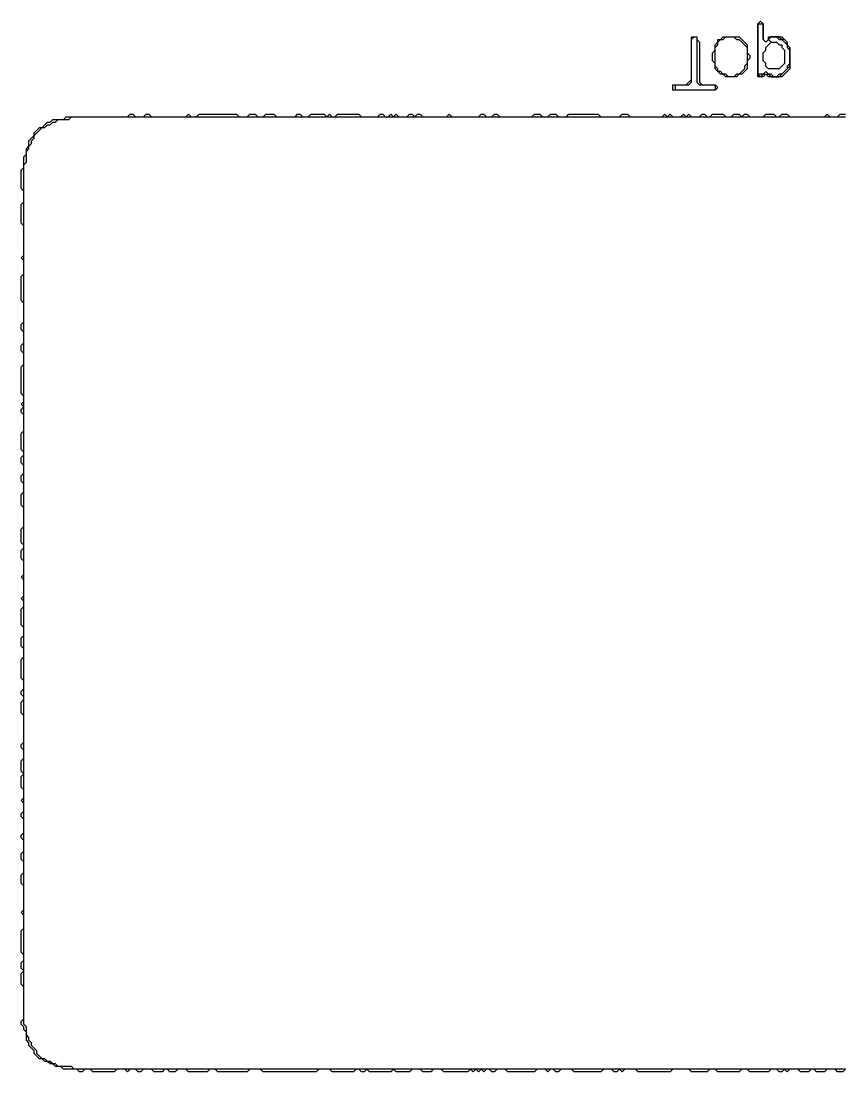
# Model space of a CAD drawing. Header units: metres. Extents: x 160 to 1373, y 49 to 936.
# Drawn here: x 160 to 469, y 93 to 488 of the extents above; entities that cross this region are included whole.
import ezdxf

# ---------------------------------------------------------------- set-up
doc = ezdxf.new("R2010")
doc.units = ezdxf.units.M

msp = doc.modelspace()

# ---------------------------------------------------------------- linework, layer by layer
for points in [[(443, 467, 0), (442, 468, 0), (441, 468, 0), (440, 469, 0), (439, 468, 0), (438, 468, 0), (437, 468, 0), (437, 469, 0), (437, 470, 0), (437, 471, 0), (437, 472, 0), (437, 473, 0), (437, 474, 0), (437, 475, 0), (437, 476, 0), (437, 477, 0), (437, 478, 0), (437, 479, 0), (437, 480, 0), (437, 481, 0), (437, 482, 0), (437, 483, 0), (437, 484, 0), (437, 485, 0), (437, 486, 0), (437, 487, 0), (438, 487, 0), (439, 487, 0), (439, 486, 0), (439, 485, 0), (439, 484, 0), (439, 483, 0), (439, 482, 0), (439, 481, 0), (440, 480, 0), (441, 481, 0), (442, 482, 0), (443, 482, 0), (444, 482, 0), (445, 481, 0), (446, 481, 0), (447, 480, 0), (448, 479, 0), (448, 478, 0), (449, 477, 0), (449, 476, 0), (449, 475, 0), (449, 474, 0), (449, 473, 0), (449, 472, 0), (448, 471, 0), (448, 470, 0), (447, 469, 0), (446, 468, 0), (445, 468, 0), (444, 467, 0)], [(406, 462, 0), (406, 463, 0), (406, 464, 0), (407, 464, 0), (408, 464, 0), (409, 464, 0), (410, 464, 0), (411, 464, 0), (412, 465, 0), (412, 466, 0), (412, 467, 0), (412, 468, 0), (412, 469, 0), (412, 470, 0), (412, 471, 0), (412, 472, 0), (412, 473, 0), (412, 474, 0), (412, 475, 0), (412, 476, 0), (412, 477, 0), (412, 478, 0), (412, 479, 0), (412, 480, 0), (412, 481, 0), (413, 482, 0), (414, 482, 0), (414, 481, 0), (414, 480, 0), (414, 479, 0), (414, 478, 0), (414, 477, 0), (414, 476, 0), (414, 475, 0), (414, 474, 0), (414, 473, 0), (414, 472, 0), (414, 471, 0), (414, 470, 0), (414, 469, 0), (414, 468, 0), (414, 467, 0), (414, 466, 0), (414, 465, 0), (415, 464, 0), (416, 464, 0), (417, 464, 0), (418, 464, 0), (419, 464, 0), (420, 464, 0), (421, 464, 0), (421, 463, 0), (421, 462, 0), (420, 462, 0), (419, 462, 0), (418, 462, 0), (417, 462, 0), (416, 462, 0), (415, 462, 0), (414, 462, 0), (413, 462, 0), (412, 462, 0), (411, 462, 0), (410, 462, 0), (409, 462, 0), (408, 462, 0), (407, 462, 0)], [(426, 467, 0), (425, 468, 0), (424, 468, 0), (423, 469, 0), (422, 469, 0), (422, 470, 0), (421, 471, 0), (421, 472, 0), (421, 473, 0), (421, 474, 0), (421, 475, 0), (421, 476, 0), (421, 477, 0), (421, 478, 0), (422, 479, 0), (422, 480, 0), (423, 481, 0), (424, 481, 0), (425, 482, 0), (426, 482, 0), (427, 482, 0), (428, 482, 0), (429, 481, 0), (430, 481, 0), (431, 480, 0), (432, 479, 0), (433, 478, 0), (433, 477, 0), (433, 476, 0), (433, 475, 0), (433, 474, 0), (433, 473, 0), (433, 472, 0), (432, 471, 0), (432, 470, 0), (431, 469, 0), (430, 468, 0), (429, 468, 0), (428, 467, 0), (427, 467, 0)]]:
    msp.add_polyline3d(points, close=True)
msp.add_polyline3d([(470, 94, 0), (469, 94, 0), (468, 94, 0), (467, 94, 0), (466, 94, 0), (465, 94, 0), (464, 94, 0), (463, 94, 0), (462, 94, 0), (461, 94, 0), (460, 94, 0), (459, 94, 0), (458, 94, 0), (457, 94, 0), (456, 94, 0), (455, 94, 0), (454, 94, 0), (453, 94, 0), (452, 94, 0), (451, 94, 0), (450, 94, 0), (449, 94, 0), (448, 94, 0), (447, 94, 0), (446, 94, 0), (445, 94, 0), (444, 94, 0), (443, 94, 0), (442, 94, 0), (441, 94, 0), (440, 94, 0), (439, 94, 0), (438, 94, 0), (437, 94, 0), (436, 94, 0), (435, 94, 0), (434, 94, 0), (433, 94, 0), (432, 94, 0), (431, 94, 0), (430, 94, 0), (429, 94, 0), (428, 94, 0), (427, 94, 0), (426, 94, 0), (425, 94, 0), (424, 94, 0), (423, 94, 0), (422, 94, 0), (421, 94, 0), (420, 94, 0), (419, 94, 0), (418, 94, 0), (417, 94, 0), (416, 94, 0), (415, 94, 0), (414, 94, 0), (413, 94, 0), (412, 94, 0), (411, 94, 0), (410, 94, 0), (409, 94, 0), (408, 94, 0), (407, 94, 0), (406, 94, 0), (405, 94, 0), (404, 94, 0), (403, 94, 0), (402, 94, 0), (401, 94, 0), (400, 94, 0), (399, 94, 0), (398, 94, 0), (397, 94, 0), (396, 94, 0), (395, 94, 0), (394, 94, 0), (393, 94, 0), (392, 94, 0), (391, 94, 0), (390, 94, 0), (389, 94, 0), (388, 94, 0), (387, 94, 0), (386, 94, 0), (385, 94, 0), (384, 94, 0), (383, 94, 0), (382, 94, 0), (381, 94, 0), (380, 94, 0), (379, 94, 0), (378, 94, 0), (377, 94, 0), (376, 94, 0), (375, 94, 0), (374, 94, 0), (373, 94, 0), (372, 94, 0), (371, 94, 0), (370, 94, 0), (369, 94, 0), (368, 94, 0), (367, 94, 0), (366, 94, 0), (365, 94, 0), (364, 94, 0), (363, 94, 0), (362, 94, 0), (361, 94, 0), (360, 94, 0), (359, 94, 0), (358, 94, 0), (357, 94, 0), (356, 94, 0), (355, 94, 0), (354, 94, 0), (353, 94, 0), (352, 94, 0), (351, 94, 0), (350, 94, 0), (349, 94, 0), (348, 94, 0), (347, 94, 0), (346, 94, 0), (345, 94, 0), (344, 94, 0), (343, 94, 0), (342, 94, 0), (341, 94, 0), (340, 94, 0), (339, 94, 0), (338, 94, 0), (337, 94, 0), (336, 94, 0), (335, 94, 0), (334, 94, 0), (333, 94, 0), (332, 94, 0), (331, 94, 0), (330, 94, 0), (329, 94, 0), (328, 94, 0), (327, 94, 0), (326, 94, 0), (325, 94, 0), (324, 94, 0), (323, 94, 0), (322, 94, 0), (321, 94, 0), (320, 94, 0), (319, 94, 0), (318, 94, 0), (317, 94, 0), (316, 94, 0), (315, 94, 0), (314, 94, 0), (313, 94, 0), (312, 94, 0), (311, 94, 0), (310, 94, 0), (309, 94, 0), (308, 94, 0), (307, 94, 0), (306, 94, 0), (305, 94, 0), (304, 94, 0), (303, 94, 0), (302, 94, 0), (301, 94, 0), (300, 94, 0), (299, 94, 0), (298, 94, 0), (297, 94, 0), (296, 94, 0), (295, 94, 0), (294, 94, 0), (293, 94, 0), (292, 94, 0), (291, 94, 0), (290, 94, 0), (289, 94, 0), (288, 94, 0), (287, 94, 0), (286, 94, 0), (285, 94, 0), (284, 94, 0), (283, 94, 0), (282, 94, 0), (281, 94, 0), (280, 94, 0), (279, 94, 0), (278, 94, 0), (277, 94, 0), (276, 94, 0), (275, 94, 0), (274, 94, 0), (273, 94, 0), (272, 94, 0), (271, 94, 0), (270, 94, 0), (269, 94, 0), (268, 94, 0), (267, 94, 0), (266, 94, 0), (265, 94, 0), (264, 94, 0), (263, 94, 0), (262, 94, 0), (261, 94, 0), (260, 94, 0), (259, 94, 0), (258, 94, 0), (257, 94, 0), (256, 94, 0), (255, 94, 0), (254, 94, 0), (253, 94, 0), (252, 94, 0), (251, 94, 0), (250, 94, 0), (249, 94, 0), (248, 94, 0), (247, 94, 0), (246, 94, 0), (245, 94, 0), (244, 94, 0), (243, 94, 0), (242, 94, 0), (241, 94, 0), (240, 94, 0), (239, 94, 0), (238, 94, 0), (237, 94, 0), (236, 94, 0), (235, 94, 0), (234, 94, 0), (233, 94, 0), (232, 94, 0), (231, 94, 0), (230, 94, 0), (229, 94, 0), (228, 94, 0), (227, 94, 0), (226, 94, 0), (225, 94, 0), (224, 94, 0), (223, 94, 0), (222, 94, 0), (221, 94, 0), (220, 94, 0), (219, 94, 0), (218, 94, 0), (217, 94, 0), (216, 94, 0), (215, 94, 0), (214, 94, 0), (213, 94, 0), (212, 94, 0), (211, 94, 0), (210, 94, 0), (209, 94, 0), (208, 94, 0), (207, 94, 0), (206, 94, 0), (205, 94, 0), (204, 94, 0), (203, 94, 0), (202, 94, 0), (201, 94, 0), (200, 94, 0), (199, 94, 0), (198, 94, 0), (197, 94, 0), (196, 94, 0), (195, 94, 0), (194, 94, 0), (193, 94, 0), (192, 94, 0), (191, 94, 0), (190, 94, 0), (189, 94, 0), (188, 94, 0), (187, 94, 0), (186, 94, 0), (185, 94, 0), (184, 94, 0), (183, 94, 0), (182, 94, 0), (181, 94, 0), (180, 94, 0), (179, 95, 0), (178, 95, 0), (177, 95, 0), (176, 95, 0), (175, 95, 0), (174, 95, 0), (173, 96, 0), (172, 96, 0), (171, 97, 0), (170, 97, 0), (169, 98, 0), (168, 98, 0), (167, 99, 0), (166, 100, 0), (166, 101, 0), (165, 102, 0), (164, 103, 0), (164, 104, 0), (163, 105, 0), (163, 106, 0), (162, 107, 0), (162, 108, 0), (162, 109, 0), (162, 110, 0), (161, 111, 0), (161, 112, 0), (161, 113, 0), (161, 114, 0), (161, 115, 0), (161, 116, 0), (161, 117, 0), (161, 118, 0), (161, 119, 0), (161, 120, 0), (161, 121, 0), (161, 122, 0), (161, 123, 0), (161, 124, 0), (161, 125, 0), (161, 126, 0), (161, 127, 0), (161, 128, 0), (161, 129, 0), (161, 130, 0), (161, 131, 0), (161, 132, 0), (161, 133, 0), (161, 134, 0), (161, 135, 0), (161, 136, 0), (161, 137, 0), (161, 138, 0), (161, 139, 0), (161, 140, 0), (161, 141, 0), (161, 142, 0), (161, 143, 0), (161, 144, 0), (161, 145, 0), (161, 146, 0), (161, 147, 0), (161, 148, 0), (161, 149, 0), (161, 150, 0), (161, 151, 0), (161, 152, 0), (161, 153, 0), (161, 154, 0), (161, 155, 0), (161, 156, 0), (161, 157, 0), (161, 158, 0), (161, 159, 0), (161, 160, 0), (161, 161, 0), (161, 162, 0), (161, 163, 0), (161, 164, 0), (161, 165, 0), (161, 166, 0), (161, 167, 0), (161, 168, 0), (161, 169, 0), (161, 170, 0), (161, 171, 0), (161, 172, 0), (161, 173, 0), (161, 174, 0), (161, 175, 0), (161, 176, 0), (161, 177, 0), (161, 178, 0), (161, 179, 0), (161, 180, 0), (161, 181, 0), (161, 182, 0), (161, 183, 0), (161, 184, 0), (161, 185, 0), (161, 186, 0), (161, 187, 0), (161, 188, 0), (161, 189, 0), (161, 190, 0), (161, 191, 0), (161, 192, 0), (161, 193, 0), (161, 194, 0), (161, 195, 0), (161, 196, 0), (161, 197, 0), (161, 198, 0), (161, 199, 0), (161, 200, 0), (161, 201, 0), (161, 202, 0), (161, 203, 0), (161, 204, 0), (161, 205, 0), (161, 206, 0), (161, 207, 0), (161, 208, 0), (161, 209, 0), (161, 210, 0), (161, 211, 0), (161, 212, 0), (161, 213, 0), (161, 214, 0), (161, 215, 0), (161, 216, 0), (161, 217, 0), (161, 218, 0), (161, 219, 0), (161, 220, 0), (161, 221, 0), (161, 222, 0), (161, 223, 0), (161, 224, 0), (161, 225, 0), (161, 226, 0), (161, 227, 0), (161, 228, 0), (161, 229, 0), (161, 230, 0), (161, 231, 0), (161, 232, 0), (161, 233, 0), (161, 234, 0), (161, 235, 0), (161, 236, 0), (161, 237, 0), (161, 238, 0), (161, 239, 0), (161, 240, 0), (161, 241, 0), (161, 242, 0), (161, 243, 0), (161, 244, 0), (161, 245, 0), (161, 246, 0), (161, 247, 0), (161, 248, 0), (161, 249, 0), (161, 250, 0), (161, 251, 0), (161, 252, 0), (161, 253, 0), (161, 254, 0), (161, 255, 0), (161, 256, 0), (161, 257, 0), (161, 258, 0), (161, 259, 0), (161, 260, 0), (161, 261, 0), (161, 262, 0), (161, 263, 0), (161, 264, 0), (161, 265, 0), (161, 266, 0), (161, 267, 0), (161, 268, 0), (161, 269, 0), (161, 270, 0), (161, 271, 0), (161, 272, 0), (161, 273, 0), (161, 274, 0), (161, 275, 0), (161, 276, 0), (161, 277, 0), (161, 278, 0), (161, 279, 0), (161, 280, 0), (161, 281, 0), (161, 282, 0), (161, 283, 0), (161, 284, 0), (161, 285, 0), (161, 286, 0), (161, 287, 0), (161, 288, 0), (161, 289, 0), (161, 290, 0), (161, 291, 0), (161, 292, 0), (161, 293, 0), (161, 294, 0), (161, 295, 0), (161, 296, 0), (161, 297, 0), (161, 298, 0), (161, 299, 0), (161, 300, 0), (161, 301, 0), (161, 302, 0), (161, 303, 0), (161, 304, 0), (161, 305, 0), (161, 306, 0), (161, 307, 0), (161, 308, 0), (161, 309, 0), (161, 310, 0), (161, 311, 0), (161, 312, 0), (161, 313, 0), (161, 314, 0), (161, 315, 0), (161, 316, 0), (161, 317, 0), (161, 318, 0), (161, 319, 0), (161, 320, 0), (161, 321, 0), (161, 322, 0), (161, 323, 0), (161, 324, 0), (161, 325, 0), (161, 326, 0), (161, 327, 0), (161, 328, 0), (161, 329, 0), (161, 330, 0), (161, 331, 0), (161, 332, 0), (161, 333, 0), (161, 334, 0), (161, 335, 0), (161, 336, 0), (161, 337, 0), (161, 338, 0), (161, 339, 0), (161, 340, 0), (161, 341, 0), (161, 342, 0), (161, 343, 0), (161, 344, 0), (161, 345, 0), (161, 346, 0), (161, 347, 0), (161, 348, 0), (161, 349, 0), (161, 350, 0), (161, 351, 0), (161, 352, 0), (161, 353, 0), (161, 354, 0), (161, 355, 0), (161, 356, 0), (161, 357, 0), (161, 358, 0), (161, 359, 0), (161, 360, 0), (161, 361, 0), (161, 362, 0), (161, 363, 0), (161, 364, 0), (161, 365, 0), (161, 366, 0), (161, 367, 0), (161, 368, 0), (161, 369, 0), (161, 370, 0), (161, 371, 0), (161, 372, 0), (161, 373, 0), (161, 374, 0), (161, 375, 0), (161, 376, 0), (161, 377, 0), (161, 378, 0), (161, 379, 0), (161, 380, 0), (161, 381, 0), (161, 382, 0), (161, 383, 0), (161, 384, 0), (161, 385, 0), (161, 386, 0), (161, 387, 0), (161, 388, 0), (161, 389, 0), (161, 390, 0), (161, 391, 0), (161, 392, 0), (161, 393, 0), (161, 394, 0), (161, 395, 0), (161, 396, 0), (161, 397, 0), (161, 398, 0), (161, 399, 0), (161, 400, 0), (161, 401, 0), (161, 402, 0), (161, 403, 0), (161, 404, 0), (161, 405, 0), (161, 406, 0), (161, 407, 0), (161, 408, 0), (161, 409, 0), (161, 410, 0), (161, 411, 0), (161, 412, 0), (161, 413, 0), (161, 414, 0), (161, 415, 0), (161, 416, 0), (161, 417, 0), (161, 418, 0), (161, 419, 0), (161, 420, 0), (161, 421, 0), (161, 422, 0), (161, 423, 0), (161, 424, 0), (161, 425, 0), (161, 426, 0), (161, 427, 0), (161, 428, 0), (161, 429, 0), (161, 430, 0), (161, 431, 0), (161, 432, 0), (161, 433, 0), (161, 434, 0), (162, 435, 0), (162, 436, 0), (162, 437, 0), (162, 438, 0), (162, 439, 0), (163, 440, 0), (163, 441, 0), (164, 442, 0), (164, 443, 0), (165, 444, 0), (165, 445, 0), (166, 446, 0), (167, 447, 0), (168, 448, 0), (169, 448, 0), (170, 449, 0), (171, 449, 0), (172, 450, 0), (173, 450, 0), (174, 451, 0), (175, 451, 0), (176, 451, 0), (177, 451, 0), (178, 451, 0), (179, 452, 0), (180, 452, 0), (181, 452, 0), (182, 452, 0), (183, 452, 0), (184, 452, 0), (185, 452, 0), (186, 452, 0), (187, 452, 0), (188, 452, 0), (189, 452, 0), (190, 452, 0), (191, 452, 0), (192, 452, 0), (193, 452, 0), (194, 452, 0), (195, 452, 0), (196, 452, 0), (197, 452, 0), (198, 452, 0), (199, 452, 0), (200, 452, 0), (201, 452, 0), (202, 452, 0), (203, 452, 0), (204, 452, 0), (205, 452, 0), (206, 452, 0), (207, 452, 0), (208, 452, 0), (209, 452, 0), (210, 452, 0), (211, 452, 0), (212, 452, 0), (213, 452, 0), (214, 452, 0), (215, 452, 0), (216, 452, 0), (217, 452, 0), (218, 452, 0), (219, 452, 0), (220, 452, 0), (221, 452, 0), (222, 452, 0), (223, 452, 0), (224, 452, 0), (225, 452, 0), (226, 452, 0), (227, 452, 0), (228, 452, 0), (229, 452, 0), (230, 452, 0), (231, 452, 0), (232, 452, 0), (233, 452, 0), (234, 452, 0), (235, 452, 0), (236, 452, 0), (237, 452, 0), (238, 452, 0), (239, 452, 0), (240, 452, 0), (241, 452, 0), (242, 452, 0), (243, 452, 0), (244, 452, 0), (245, 452, 0), (246, 452, 0), (247, 452, 0), (248, 452, 0), (249, 452, 0), (250, 452, 0), (251, 452, 0), (252, 452, 0), (253, 452, 0), (254, 452, 0), (255, 452, 0), (256, 452, 0), (257, 452, 0), (258, 452, 0), (259, 452, 0), (260, 452, 0), (261, 452, 0), (262, 452, 0), (263, 452, 0), (264, 452, 0), (265, 452, 0), (266, 452, 0), (267, 452, 0), (268, 452, 0), (269, 452, 0), (270, 452, 0), (271, 452, 0), (272, 452, 0), (273, 452, 0), (274, 452, 0), (275, 452, 0), (276, 452, 0), (277, 452, 0), (278, 452, 0), (279, 452, 0), (280, 452, 0), (281, 452, 0), (282, 452, 0), (283, 452, 0), (284, 452, 0), (285, 452, 0), (286, 452, 0), (287, 452, 0), (288, 452, 0), (289, 452, 0), (290, 452, 0), (291, 452, 0), (292, 452, 0), (293, 452, 0), (294, 452, 0), (295, 452, 0), (296, 452, 0), (297, 452, 0), (298, 452, 0), (299, 452, 0), (300, 452, 0), (301, 452, 0), (302, 452, 0), (303, 452, 0), (304, 452, 0), (305, 452, 0), (306, 452, 0), (307, 452, 0), (308, 452, 0), (309, 452, 0), (310, 452, 0), (311, 452, 0), (312, 452, 0), (313, 452, 0), (314, 452, 0), (315, 452, 0), (316, 452, 0), (317, 452, 0), (318, 452, 0), (319, 452, 0), (320, 452, 0), (321, 452, 0), (322, 452, 0), (323, 452, 0), (324, 452, 0), (325, 452, 0), (326, 452, 0), (327, 452, 0), (328, 452, 0), (329, 452, 0), (330, 452, 0), (331, 452, 0), (332, 452, 0), (333, 452, 0), (334, 452, 0), (335, 452, 0), (336, 452, 0), (337, 452, 0), (338, 452, 0), (339, 452, 0), (340, 452, 0), (341, 452, 0), (342, 452, 0), (343, 452, 0), (344, 452, 0), (345, 452, 0), (346, 452, 0), (347, 452, 0), (348, 452, 0), (349, 452, 0), (350, 452, 0), (351, 452, 0), (352, 452, 0), (353, 452, 0), (354, 452, 0), (355, 452, 0), (356, 452, 0), (357, 452, 0), (358, 452, 0), (359, 452, 0), (360, 452, 0), (361, 452, 0), (362, 452, 0), (363, 452, 0), (364, 452, 0), (365, 452, 0), (366, 452, 0), (367, 452, 0), (368, 452, 0), (369, 452, 0), (370, 452, 0), (371, 452, 0), (372, 452, 0), (373, 452, 0), (374, 452, 0), (375, 452, 0), (376, 452, 0), (377, 452, 0), (378, 452, 0), (379, 452, 0), (380, 452, 0), (381, 452, 0), (382, 452, 0), (383, 452, 0), (384, 452, 0), (385, 452, 0), (386, 452, 0), (387, 452, 0), (388, 452, 0), (389, 452, 0), (390, 452, 0), (391, 452, 0), (392, 452, 0), (393, 452, 0), (394, 452, 0), (395, 452, 0), (396, 452, 0), (397, 452, 0), (398, 452, 0), (399, 452, 0), (400, 452, 0), (401, 452, 0), (402, 452, 0), (403, 452, 0), (404, 452, 0), (405, 452, 0), (406, 452, 0), (407, 452, 0), (408, 452, 0), (409, 452, 0), (410, 452, 0), (411, 452, 0), (412, 452, 0), (413, 452, 0), (414, 452, 0), (415, 452, 0), (416, 452, 0), (417, 452, 0), (418, 452, 0), (419, 452, 0), (420, 452, 0), (421, 452, 0), (422, 452, 0), (423, 452, 0), (424, 452, 0), (425, 452, 0), (426, 452, 0), (427, 452, 0), (428, 452, 0), (429, 452, 0), (430, 452, 0), (431, 452, 0), (432, 452, 0), (433, 452, 0), (434, 452, 0), (435, 452, 0), (436, 452, 0), (437, 452, 0), (438, 452, 0), (439, 452, 0), (440, 452, 0), (441, 452, 0), (442, 452, 0), (443, 452, 0), (444, 452, 0), (445, 452, 0), (446, 452, 0), (447, 452, 0), (448, 452, 0), (449, 452, 0), (450, 452, 0), (451, 452, 0), (452, 452, 0), (453, 452, 0), (454, 452, 0), (455, 452, 0), (456, 452, 0), (457, 452, 0), (458, 452, 0), (459, 452, 0), (460, 452, 0), (461, 452, 0), (462, 452, 0), (463, 452, 0), (464, 452, 0), (465, 452, 0), (466, 452, 0), (467, 452, 0), (468, 452, 0), (469, 452, 0), (470, 452, 0)])
at = {"layer": '1'}
for points in [[(437, 467, 0), (437, 468, 0), (437, 469, 0), (437, 470, 0), (437, 471, 0), (437, 472, 0), (437, 473, 0), (437, 474, 0), (437, 475, 0), (437, 476, 0), (437, 477, 0), (437, 478, 0), (437, 479, 0), (437, 480, 0), (437, 481, 0), (437, 482, 0), (437, 483, 0), (437, 484, 0), (437, 485, 0), (437, 486, 0), (437, 487, 0), (438, 488, 0), (439, 487, 0), (439, 486, 0), (439, 485, 0), (439, 484, 0), (439, 483, 0), (439, 482, 0), (439, 481, 0), (439, 482, 0), (439, 483, 0), (439, 484, 0), (439, 485, 0), (439, 486, 0), (439, 487, 0), (438, 488, 0), (437, 487, 0), (437, 486, 0), (437, 485, 0), (437, 484, 0), (437, 483, 0), (437, 482, 0), (437, 481, 0), (437, 480, 0), (437, 479, 0), (437, 478, 0), (437, 477, 0), (437, 476, 0), (437, 475, 0), (437, 474, 0), (437, 473, 0), (437, 472, 0), (437, 471, 0), (437, 470, 0), (437, 469, 0), (437, 468, 0), (438, 467, 0), (439, 468, 0), (440, 468, 0), (441, 468, 0), (442, 467, 0), (443, 467, 0), (444, 467, 0), (445, 467, 0), (446, 468, 0), (447, 469, 0), (448, 470, 0), (449, 471, 0), (449, 472, 0), (449, 473, 0), (449, 474, 0), (449, 475, 0), (449, 476, 0), (449, 477, 0), (449, 478, 0), (448, 479, 0), (448, 480, 0), (447, 481, 0), (446, 481, 0), (445, 482, 0), (444, 482, 0), (443, 482, 0), (442, 482, 0), (441, 481, 0), (442, 480, 0), (443, 480, 0), (444, 480, 0), (445, 479, 0), (446, 479, 0), (446, 478, 0), (447, 477, 0), (447, 476, 0), (447, 475, 0), (447, 474, 0), (447, 473, 0), (447, 472, 0), (446, 471, 0), (445, 470, 0), (444, 470, 0), (443, 470, 0), (442, 470, 0), (441, 470, 0), (440, 471, 0), (440, 472, 0), (439, 473, 0), (439, 474, 0), (439, 475, 0), (439, 476, 0), (440, 477, 0), (440, 478, 0), (441, 479, 0), (442, 480, 0), (441, 481, 0), (441, 482, 0), (442, 482, 0), (443, 482, 0), (444, 482, 0), (445, 482, 0), (446, 482, 0), (447, 481, 0), (448, 480, 0), (448, 479, 0), (449, 478, 0), (449, 477, 0), (449, 476, 0), (449, 475, 0), (449, 474, 0), (449, 473, 0), (449, 472, 0), (449, 471, 0), (449, 470, 0), (448, 469, 0), (447, 468, 0), (446, 467, 0), (445, 467, 0), (444, 467, 0), (443, 467, 0), (442, 467, 0), (441, 467, 0), (440, 468, 0), (439, 467, 0), (438, 467, 0)], [(405, 462, 0), (405, 463, 0), (405, 464, 0), (406, 464, 0), (407, 464, 0), (408, 464, 0), (409, 464, 0), (410, 464, 0), (411, 465, 0), (412, 466, 0), (412, 467, 0), (412, 468, 0), (412, 469, 0), (412, 470, 0), (412, 471, 0), (412, 472, 0), (412, 473, 0), (412, 474, 0), (412, 475, 0), (412, 476, 0), (412, 477, 0), (412, 478, 0), (412, 479, 0), (412, 480, 0), (412, 481, 0), (412, 482, 0), (413, 482, 0), (414, 482, 0), (414, 481, 0), (415, 480, 0), (415, 479, 0), (415, 478, 0), (415, 477, 0), (415, 476, 0), (415, 475, 0), (415, 474, 0), (415, 473, 0), (415, 472, 0), (415, 471, 0), (415, 470, 0), (415, 469, 0), (415, 468, 0), (415, 467, 0), (415, 466, 0), (415, 465, 0), (416, 464, 0), (417, 464, 0), (418, 464, 0), (419, 464, 0), (420, 464, 0), (421, 464, 0), (422, 463, 0), (421, 462, 0), (420, 462, 0), (419, 462, 0), (418, 462, 0), (417, 462, 0), (416, 462, 0), (415, 462, 0), (414, 462, 0), (413, 462, 0), (412, 462, 0), (411, 462, 0), (410, 462, 0), (409, 462, 0), (408, 462, 0), (407, 462, 0), (406, 462, 0)], [(425, 467, 0), (424, 468, 0), (423, 468, 0), (422, 469, 0), (421, 470, 0), (421, 471, 0), (421, 472, 0), (420, 473, 0), (420, 474, 0), (420, 475, 0), (420, 476, 0), (421, 477, 0), (421, 478, 0), (421, 479, 0), (422, 480, 0), (422, 481, 0), (423, 481, 0), (424, 482, 0), (425, 482, 0), (426, 482, 0), (427, 482, 0), (428, 482, 0), (429, 482, 0), (430, 482, 0), (431, 481, 0), (432, 480, 0), (433, 479, 0), (433, 478, 0), (433, 477, 0), (433, 476, 0), (434, 475, 0), (434, 474, 0), (433, 473, 0), (433, 472, 0), (433, 471, 0), (433, 470, 0), (432, 469, 0), (431, 468, 0), (430, 468, 0), (429, 467, 0), (428, 467, 0), (427, 467, 0), (426, 467, 0)]]:
    msp.add_polyline3d(points, close=True, dxfattribs=at)
msp.add_polyline3d([(470, 94, 0), (469, 93, 0), (468, 93, 0), (467, 93, 0), (466, 94, 0), (465, 94, 0), (464, 94, 0), (463, 94, 0), (462, 93, 0), (461, 93, 0), (460, 93, 0), (459, 93, 0), (458, 94, 0), (457, 94, 0), (456, 93, 0), (455, 93, 0), (454, 93, 0), (453, 93, 0), (452, 94, 0), (451, 94, 0), (450, 94, 0), (449, 94, 0), (448, 93, 0), (447, 94, 0), (446, 93, 0), (445, 93, 0), (444, 94, 0), (443, 94, 0), (442, 94, 0), (441, 93, 0), (440, 93, 0), (439, 93, 0), (438, 93, 0), (437, 93, 0), (436, 93, 0), (435, 93, 0), (434, 93, 0), (433, 94, 0), (432, 94, 0), (431, 94, 0), (430, 93, 0), (429, 93, 0), (428, 93, 0), (427, 93, 0), (426, 93, 0), (425, 93, 0), (424, 93, 0), (423, 93, 0), (422, 93, 0), (421, 94, 0), (420, 94, 0), (419, 94, 0), (418, 93, 0), (417, 93, 0), (416, 93, 0), (415, 93, 0), (414, 93, 0), (413, 93, 0), (412, 93, 0), (411, 94, 0), (410, 94, 0), (409, 94, 0), (408, 94, 0), (407, 94, 0), (406, 94, 0), (405, 94, 0), (404, 93, 0), (403, 93, 0), (402, 93, 0), (401, 93, 0), (400, 93, 0), (399, 93, 0), (398, 93, 0), (397, 93, 0), (396, 93, 0), (395, 93, 0), (394, 93, 0), (393, 93, 0), (392, 93, 0), (391, 94, 0), (390, 94, 0), (389, 94, 0), (388, 94, 0), (387, 94, 0), (386, 93, 0), (385, 94, 0), (384, 93, 0), (383, 93, 0), (382, 94, 0), (381, 94, 0), (380, 94, 0), (379, 94, 0), (378, 93, 0), (377, 93, 0), (376, 93, 0), (375, 93, 0), (374, 93, 0), (373, 93, 0), (372, 93, 0), (371, 93, 0), (370, 93, 0), (369, 93, 0), (368, 93, 0), (367, 94, 0), (366, 94, 0), (365, 94, 0), (364, 94, 0), (363, 94, 0), (362, 93, 0), (361, 93, 0), (360, 94, 0), (359, 94, 0), (358, 93, 0), (357, 94, 0), (356, 94, 0), (355, 94, 0), (354, 94, 0), (353, 93, 0), (352, 93, 0), (351, 93, 0), (350, 93, 0), (349, 93, 0), (348, 93, 0), (347, 93, 0), (346, 93, 0), (345, 93, 0), (344, 93, 0), (343, 93, 0), (342, 94, 0), (341, 94, 0), (340, 94, 0), (339, 94, 0), (338, 93, 0), (337, 93, 0), (336, 94, 0), (335, 94, 0), (334, 93, 0), (333, 94, 0), (332, 93, 0), (331, 94, 0), (330, 93, 0), (329, 94, 0), (328, 93, 0), (327, 93, 0), (326, 93, 0), (325, 93, 0), (324, 93, 0), (323, 93, 0), (322, 93, 0), (321, 93, 0), (320, 93, 0), (319, 93, 0), (318, 94, 0), (317, 94, 0), (316, 94, 0), (315, 94, 0), (314, 93, 0), (313, 93, 0), (312, 93, 0), (311, 93, 0), (310, 94, 0), (309, 94, 0), (308, 94, 0), (307, 94, 0), (306, 93, 0), (305, 93, 0), (304, 93, 0), (303, 93, 0), (302, 93, 0), (301, 93, 0), (300, 94, 0), (299, 93, 0), (298, 93, 0), (297, 93, 0), (296, 93, 0), (295, 93, 0), (294, 93, 0), (293, 93, 0), (292, 93, 0), (291, 93, 0), (290, 94, 0), (289, 93, 0), (288, 93, 0), (287, 94, 0), (286, 94, 0), (285, 93, 0), (284, 93, 0), (283, 93, 0), (282, 93, 0), (281, 93, 0), (280, 93, 0), (279, 93, 0), (278, 93, 0), (277, 93, 0), (276, 94, 0), (275, 94, 0), (274, 94, 0), (273, 94, 0), (272, 94, 0), (271, 93, 0), (270, 93, 0), (269, 93, 0), (268, 93, 0), (267, 93, 0), (266, 93, 0), (265, 93, 0), (264, 93, 0), (263, 93, 0), (262, 93, 0), (261, 93, 0), (260, 93, 0), (259, 93, 0), (258, 93, 0), (257, 93, 0), (256, 93, 0), (255, 93, 0), (254, 93, 0), (253, 93, 0), (252, 93, 0), (251, 93, 0), (250, 94, 0), (249, 94, 0), (248, 94, 0), (247, 94, 0), (246, 94, 0), (245, 93, 0), (244, 93, 0), (243, 93, 0), (242, 93, 0), (241, 93, 0), (240, 93, 0), (239, 93, 0), (238, 93, 0), (237, 93, 0), (236, 93, 0), (235, 93, 0), (234, 93, 0), (233, 94, 0), (232, 94, 0), (231, 94, 0), (230, 93, 0), (229, 93, 0), (228, 93, 0), (227, 93, 0), (226, 93, 0), (225, 93, 0), (224, 93, 0), (223, 93, 0), (222, 94, 0), (221, 94, 0), (220, 94, 0), (219, 94, 0), (218, 93, 0), (217, 93, 0), (216, 93, 0), (215, 94, 0), (214, 94, 0), (213, 93, 0), (212, 93, 0), (211, 93, 0), (210, 93, 0), (209, 94, 0), (208, 94, 0), (207, 94, 0), (206, 94, 0), (205, 93, 0), (204, 93, 0), (203, 94, 0), (202, 94, 0), (201, 94, 0), (200, 93, 0), (199, 94, 0), (198, 94, 0), (197, 94, 0), (196, 94, 0), (195, 93, 0), (194, 93, 0), (193, 93, 0), (192, 93, 0), (191, 93, 0), (190, 93, 0), (189, 93, 0), (188, 93, 0), (187, 93, 0), (186, 94, 0), (185, 94, 0), (184, 94, 0), (183, 93, 0), (182, 93, 0), (181, 94, 0), (180, 94, 0), (179, 94, 0), (178, 94, 0), (177, 94, 0), (176, 94, 0), (175, 95, 0), (174, 95, 0), (173, 95, 0), (172, 96, 0), (171, 96, 0), (170, 97, 0), (169, 97, 0), (168, 98, 0), (167, 98, 0), (166, 99, 0), (165, 100, 0), (165, 101, 0), (164, 102, 0), (163, 103, 0), (163, 104, 0), (162, 105, 0), (162, 106, 0), (162, 107, 0), (162, 108, 0), (161, 109, 0), (161, 110, 0), (160, 111, 0), (160, 112, 0), (161, 113, 0), (161, 114, 0), (161, 115, 0), (161, 116, 0), (161, 117, 0), (161, 118, 0), (161, 119, 0), (161, 120, 0), (161, 121, 0), (161, 122, 0), (161, 123, 0), (161, 124, 0), (161, 125, 0), (160, 126, 0), (160, 127, 0), (160, 128, 0), (160, 129, 0), (160, 130, 0), (161, 131, 0), (160, 132, 0), (160, 133, 0), (160, 134, 0), (161, 135, 0), (161, 136, 0), (161, 137, 0), (160, 138, 0), (160, 139, 0), (160, 140, 0), (160, 141, 0), (160, 142, 0), (160, 143, 0), (160, 144, 0), (160, 145, 0), (160, 146, 0), (161, 147, 0), (161, 148, 0), (161, 149, 0), (161, 150, 0), (161, 151, 0), (161, 152, 0), (160, 153, 0), (161, 154, 0), (161, 155, 0), (161, 156, 0), (161, 157, 0), (161, 158, 0), (161, 159, 0), (161, 160, 0), (161, 161, 0), (161, 162, 0), (161, 163, 0), (160, 164, 0), (160, 165, 0), (160, 166, 0), (160, 167, 0), (161, 168, 0), (161, 169, 0), (161, 170, 0), (161, 171, 0), (161, 172, 0), (160, 173, 0), (160, 174, 0), (160, 175, 0), (161, 176, 0), (161, 177, 0), (161, 178, 0), (161, 179, 0), (161, 180, 0), (160, 181, 0), (160, 182, 0), (161, 183, 0), (161, 184, 0), (161, 185, 0), (161, 186, 0), (161, 187, 0), (161, 188, 0), (160, 189, 0), (160, 190, 0), (161, 191, 0), (161, 192, 0), (161, 193, 0), (161, 194, 0), (160, 195, 0), (161, 196, 0), (161, 197, 0), (161, 198, 0), (161, 199, 0), (160, 200, 0), (160, 201, 0), (160, 202, 0), (160, 203, 0), (160, 204, 0), (161, 205, 0), (160, 206, 0), (160, 207, 0), (160, 208, 0), (160, 209, 0), (160, 210, 0), (161, 211, 0), (161, 212, 0), (161, 213, 0), (161, 214, 0), (160, 215, 0), (160, 216, 0), (161, 217, 0), (161, 218, 0), (161, 219, 0), (161, 220, 0), (161, 221, 0), (161, 222, 0), (161, 223, 0), (161, 224, 0), (161, 225, 0), (161, 226, 0), (161, 227, 0), (160, 228, 0), (160, 229, 0), (160, 230, 0), (160, 231, 0), (160, 232, 0), (161, 233, 0), (161, 234, 0), (160, 235, 0), (160, 236, 0), (161, 237, 0), (161, 238, 0), (161, 239, 0), (161, 240, 0), (160, 241, 0), (160, 242, 0), (160, 243, 0), (160, 244, 0), (160, 245, 0), (160, 246, 0), (160, 247, 0), (160, 248, 0), (161, 249, 0), (161, 250, 0), (161, 251, 0), (161, 252, 0), (160, 253, 0), (160, 254, 0), (160, 255, 0), (160, 256, 0), (161, 257, 0), (161, 258, 0), (161, 259, 0), (161, 260, 0), (160, 261, 0), (160, 262, 0), (160, 263, 0), (160, 264, 0), (160, 265, 0), (160, 266, 0), (160, 267, 0), (161, 268, 0), (161, 269, 0), (161, 270, 0), (160, 271, 0), (161, 272, 0), (161, 273, 0), (161, 274, 0), (161, 275, 0), (161, 276, 0), (161, 277, 0), (161, 278, 0), (160, 279, 0), (161, 280, 0), (161, 281, 0), (161, 282, 0), (161, 283, 0), (161, 284, 0), (161, 285, 0), (160, 286, 0), (160, 287, 0), (160, 288, 0), (160, 289, 0), (161, 290, 0), (161, 291, 0), (160, 292, 0), (160, 293, 0), (160, 294, 0), (160, 295, 0), (160, 296, 0), (160, 297, 0), (161, 298, 0), (161, 299, 0), (161, 300, 0), (161, 301, 0), (161, 302, 0), (161, 303, 0), (161, 304, 0), (161, 305, 0), (160, 306, 0), (160, 307, 0), (160, 308, 0), (160, 309, 0), (160, 310, 0), (161, 311, 0), (161, 312, 0), (161, 313, 0), (161, 314, 0), (160, 315, 0), (160, 316, 0), (160, 317, 0), (161, 318, 0), (161, 319, 0), (161, 320, 0), (161, 321, 0), (160, 322, 0), (160, 323, 0), (160, 324, 0), (161, 325, 0), (161, 326, 0), (160, 327, 0), (160, 328, 0), (160, 329, 0), (160, 330, 0), (160, 331, 0), (160, 332, 0), (160, 333, 0), (161, 334, 0), (161, 335, 0), (161, 336, 0), (161, 337, 0), (161, 338, 0), (161, 339, 0), (161, 340, 0), (160, 341, 0), (160, 342, 0), (161, 343, 0), (160, 344, 0), (161, 345, 0), (161, 346, 0), (161, 347, 0), (160, 348, 0), (160, 349, 0), (160, 350, 0), (160, 351, 0), (160, 352, 0), (160, 353, 0), (160, 354, 0), (160, 355, 0), (160, 356, 0), (160, 357, 0), (160, 358, 0), (161, 359, 0), (161, 360, 0), (161, 361, 0), (161, 362, 0), (161, 363, 0), (160, 364, 0), (160, 365, 0), (160, 366, 0), (161, 367, 0), (161, 368, 0), (161, 369, 0), (161, 370, 0), (161, 371, 0), (160, 372, 0), (160, 373, 0), (160, 374, 0), (161, 375, 0), (161, 376, 0), (161, 377, 0), (161, 378, 0), (161, 379, 0), (161, 380, 0), (161, 381, 0), (161, 382, 0), (160, 383, 0), (160, 384, 0), (160, 385, 0), (160, 386, 0), (160, 387, 0), (160, 388, 0), (160, 389, 0), (160, 390, 0), (160, 391, 0), (160, 392, 0), (161, 393, 0), (161, 394, 0), (161, 395, 0), (161, 396, 0), (161, 397, 0), (161, 398, 0), (160, 399, 0), (161, 400, 0), (161, 401, 0), (161, 402, 0), (161, 403, 0), (161, 404, 0), (161, 405, 0), (161, 406, 0), (161, 407, 0), (161, 408, 0), (161, 409, 0), (161, 410, 0), (161, 411, 0), (160, 412, 0), (160, 413, 0), (160, 414, 0), (160, 415, 0), (160, 416, 0), (160, 417, 0), (160, 418, 0), (160, 419, 0), (161, 420, 0), (161, 421, 0), (161, 422, 0), (161, 423, 0), (161, 424, 0), (160, 425, 0), (160, 426, 0), (160, 427, 0), (160, 428, 0), (160, 429, 0), (160, 430, 0), (160, 431, 0), (160, 432, 0), (161, 433, 0), (161, 434, 0), (161, 435, 0), (161, 436, 0), (161, 437, 0), (162, 438, 0), (162, 439, 0), (162, 440, 0), (163, 441, 0), (163, 442, 0), (163, 443, 0), (164, 444, 0), (165, 445, 0), (165, 446, 0), (166, 447, 0), (167, 448, 0), (168, 448, 0), (169, 449, 0), (170, 450, 0), (171, 450, 0), (172, 451, 0), (173, 451, 0), (174, 451, 0), (175, 451, 0), (176, 451, 0), (177, 452, 0), (178, 452, 0), (179, 452, 0), (180, 452, 0), (181, 452, 0), (182, 452, 0), (183, 452, 0), (184, 452, 0), (185, 452, 0), (186, 452, 0), (187, 452, 0), (188, 452, 0), (189, 452, 0), (190, 452, 0), (191, 452, 0), (192, 452, 0), (193, 452, 0), (194, 452, 0), (195, 452, 0), (196, 452, 0), (197, 452, 0), (198, 452, 0), (199, 452, 0), (200, 452, 0), (201, 453, 0), (202, 453, 0), (203, 452, 0), (204, 452, 0), (205, 452, 0), (206, 452, 0), (207, 453, 0), (208, 453, 0), (209, 452, 0), (210, 452, 0), (211, 452, 0), (212, 452, 0), (213, 452, 0), (214, 452, 0), (215, 452, 0), (216, 452, 0), (217, 452, 0), (218, 452, 0), (219, 452, 0), (220, 452, 0), (221, 452, 0), (222, 452, 0), (223, 453, 0), (224, 452, 0), (225, 452, 0), (226, 452, 0), (227, 453, 0), (228, 453, 0), (229, 453, 0), (230, 453, 0), (231, 453, 0), (232, 453, 0), (233, 453, 0), (234, 453, 0), (235, 453, 0), (236, 453, 0), (237, 453, 0), (238, 453, 0), (239, 453, 0), (240, 453, 0), (241, 453, 0), (242, 452, 0), (243, 452, 0), (244, 452, 0), (245, 452, 0), (246, 453, 0), (247, 453, 0), (248, 453, 0), (249, 452, 0), (250, 452, 0), (251, 452, 0), (252, 453, 0), (253, 453, 0), (254, 453, 0), (255, 453, 0), (256, 452, 0), (257, 452, 0), (258, 452, 0), (259, 452, 0), (260, 452, 0), (261, 452, 0), (262, 452, 0), (263, 452, 0), (264, 453, 0), (265, 453, 0), (266, 452, 0), (267, 452, 0), (268, 452, 0), (269, 453, 0), (270, 453, 0), (271, 453, 0), (272, 453, 0), (273, 453, 0), (274, 453, 0), (275, 452, 0), (276, 453, 0), (277, 452, 0), (278, 452, 0), (279, 453, 0), (280, 453, 0), (281, 453, 0), (282, 453, 0), (283, 453, 0), (284, 453, 0), (285, 453, 0), (286, 453, 0), (287, 453, 0), (288, 452, 0), (289, 452, 0), (290, 452, 0), (291, 452, 0), (292, 452, 0), (293, 452, 0), (294, 452, 0), (295, 453, 0), (296, 453, 0), (297, 452, 0), (298, 452, 0), (299, 453, 0), (300, 452, 0), (301, 453, 0), (302, 452, 0), (303, 452, 0), (304, 452, 0), (305, 452, 0), (306, 453, 0), (307, 453, 0), (308, 452, 0), (309, 453, 0), (310, 453, 0), (311, 452, 0), (312, 452, 0), (313, 452, 0), (314, 452, 0), (315, 452, 0), (316, 452, 0), (317, 452, 0), (318, 452, 0), (319, 452, 0), (320, 452, 0), (321, 453, 0), (322, 452, 0), (323, 452, 0), (324, 452, 0), (325, 452, 0), (326, 452, 0), (327, 452, 0), (328, 452, 0), (329, 452, 0), (330, 452, 0), (331, 452, 0), (332, 452, 0), (333, 453, 0), (334, 453, 0), (335, 452, 0), (336, 452, 0), (337, 452, 0), (338, 453, 0), (339, 453, 0), (340, 452, 0), (341, 452, 0), (342, 452, 0), (343, 452, 0), (344, 452, 0), (345, 452, 0), (346, 452, 0), (347, 452, 0), (348, 452, 0), (349, 452, 0), (350, 452, 0), (351, 452, 0), (352, 452, 0), (353, 453, 0), (354, 453, 0), (355, 453, 0), (356, 452, 0), (357, 452, 0), (358, 452, 0), (359, 453, 0), (360, 453, 0), (361, 453, 0), (362, 452, 0), (363, 452, 0), (364, 452, 0), (365, 452, 0), (366, 453, 0), (367, 453, 0), (368, 453, 0), (369, 453, 0), (370, 453, 0), (371, 453, 0), (372, 453, 0), (373, 453, 0), (374, 453, 0), (375, 453, 0), (376, 453, 0), (377, 453, 0), (378, 452, 0), (379, 452, 0), (380, 452, 0), (381, 452, 0), (382, 452, 0), (383, 452, 0), (384, 452, 0), (385, 452, 0), (386, 453, 0), (387, 453, 0), (388, 453, 0), (389, 452, 0), (390, 452, 0), (391, 452, 0), (392, 452, 0), (393, 452, 0), (394, 452, 0), (395, 452, 0), (396, 452, 0), (397, 452, 0), (398, 452, 0), (399, 452, 0), (400, 452, 0), (401, 452, 0), (402, 453, 0), (403, 452, 0), (404, 453, 0), (405, 452, 0), (406, 452, 0), (407, 452, 0), (408, 452, 0), (409, 453, 0), (410, 452, 0), (411, 453, 0), (412, 452, 0), (413, 452, 0), (414, 452, 0), (415, 452, 0), (416, 453, 0), (417, 453, 0), (418, 452, 0), (419, 452, 0), (420, 453, 0), (421, 453, 0), (422, 453, 0), (423, 453, 0), (424, 453, 0), (425, 452, 0), (426, 452, 0), (427, 452, 0), (428, 453, 0), (429, 453, 0), (430, 453, 0), (431, 452, 0), (432, 453, 0), (433, 453, 0), (434, 452, 0), (435, 452, 0), (436, 452, 0), (437, 452, 0), (438, 452, 0), (439, 452, 0), (440, 453, 0), (441, 453, 0), (442, 453, 0), (443, 453, 0), (444, 452, 0), (445, 452, 0), (446, 453, 0), (447, 453, 0), (448, 453, 0), (449, 452, 0), (450, 452, 0), (451, 452, 0), (452, 452, 0), (453, 452, 0), (454, 452, 0), (455, 452, 0), (456, 452, 0), (457, 452, 0), (458, 452, 0), (459, 452, 0), (460, 452, 0), (461, 452, 0), (462, 452, 0), (463, 453, 0), (464, 452, 0), (465, 452, 0), (466, 452, 0), (467, 452, 0), (468, 453, 0), (469, 453, 0), (470, 453, 0)], dxfattribs=at)

doc.saveas('drawing.dxf')
